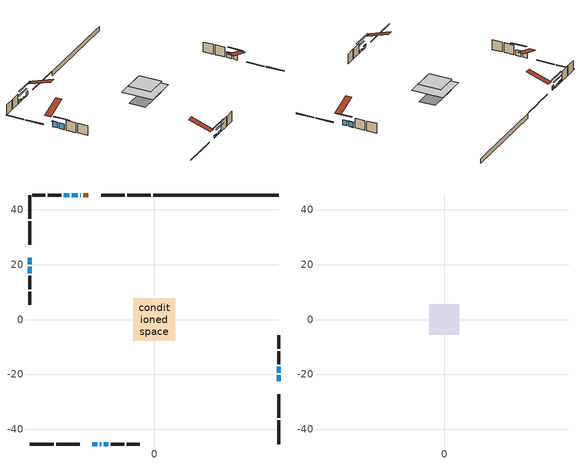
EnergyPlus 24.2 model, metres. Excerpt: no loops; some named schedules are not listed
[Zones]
conditioned space
 floor adiabatic (AdiabaticFloorConstruction): -7.67,-7.67 -7.67,7.67 7.67,7.67 7.67,-7.67 z3.18
 floor foundation (Slab1 construction): -7.54,-3.89 -7.54,3.89 7.54,3.89 7.54,-3.89 z-1.55
 wall outside (RimJoist1 construction): -1.21,45.44 -9.92,45.44 / -45.44,-45.44 -36.73,-45.44 / -45.44,45.44 -45.44,36.73 / 45.44,-45.44 45.44,-36.73 z0.74:1.04
 wall outside (RimJoist2 construction): -10.85,45.44 -19.42,45.44 / -35.8,-45.44 -27.23,-45.44 / -45.44,35.8 -45.44,27.23 / 45.44,-35.8 45.44,-27.23 z0.74:1.04
 wall outside (AdiabaticWallConstruction 1): -24.1,45.44 -25.84,45.44 z0.74:2.77
 wall outside (AdiabaticWallConstruction): 45.44,-22.55 45.44,-20.36 z0.74:3.29; -22.55,-45.44 -20.89,-45.44 z0.74:1.71; -45.44,22.55 -45.44,20.18 z0.74:3.5; -26.76,45.44 -27.06,45.44 z0.74:1.09; -19.96,-45.44 -19.37,-45.44 z0.74:1.08; -27.99,45.44 -30.07,45.44 z0.74:1.55; -18.44,-45.44 -16.74,-45.44 z0.74:1.73; -45.44,19.25 -45.44,16.82 z0.74:3.58; 45.44,-19.44 45.44,-17.31 z0.74:3.22; -31,45.44 -33.03,45.44 z0.74:1.53
 wall outside (Wall1 construction): -33.96,45.44 -38.79,45.44 / -15.81,-45.44 -10.99,-45.44 / -45.44,15.89 -45.44,11.07 / 45.44,-16.38 45.44,-11.55 z0.74:5.62
 wall outside (Wall2 construction): -39.72,45.44 -44.51,45.44 / -10.06,-45.44 -5.26,-45.44 / -45.44,10.14 -45.44,5.34 / 45.44,-10.62 45.44,-5.83 z0.74:5.62
 wall foundation (FoundationWall1 construction): -0.28,45.44,-1.55 -0.28,45.44,0.74 40.87,45.44,0.74 40.87,45.44,0.67 45.44,45.44,0.67 45.44,45.44,-1.55
 window (WindowConstruction): 45.44,-22.55 45.44,-20.36 z0.74:3.29
 window (WindowConstruction 6): -22.55,-45.44 -20.89,-45.44 z0.74:1.71
 window (WindowConstruction 7): -45.44,22.55 -45.44,20.18 z0.74:3.5
 window (WindowConstruction 8): -26.77,45.44 -27.06,45.44 z0.74:1.08
 window (WindowConstruction 9): -19.96,-45.44 -19.37,-45.44 z0.74:1.08
 window (WindowConstruction 1): -27.99,45.44 -30.07,45.44 z0.74:1.55
 window (WindowConstruction 2): -18.44,-45.44 -16.74,-45.44 z0.74:1.73
 window (WindowConstruction 3): -45.44,19.25 -45.44,16.82 z0.74:3.57
 window (WindowConstruction 4): 45.44,-19.44 45.44,-17.31 z0.74:3.22
 window (WindowConstruction 5): -31,45.44 -33.03,45.44 z0.74:1.53
 door (Door): -24.1,45.44 -25.84,45.44 z0.74:2.77
 ceiling adiabatic (AdiabaticFloorConstruction): 7.67,-7.67 7.67,7.67 -7.67,7.67 -7.67,-7.67 z3.18
attic - vented
 floor to conditioned space (Floor1 construction Reversed): -5.5,-5.5 -5.5,5.5 5.5,5.5 5.5,-5.5 z5.62
 roof outside (Roof1 construction): -23.17,45.44,5.62 -23.17,34.73,9.19 -20.35,34.73,9.19 -20.35,45.44,5.62; -23.48,-45.44,5.62 -23.48,-34.73,9.19 -26.3,-34.73,9.19 -26.3,-45.44,5.62; -45.44,23.48,5.62 -34.73,23.48,9.19 -34.73,26.3,9.19 -45.44,26.3,5.62; 45.44,-23.48,5.62 34.73,-23.48,9.19 34.73,-26.3,9.19 45.44,-26.3,5.62
shading: 45.44,-17.72 45.44,-25.19 45.85,-25.19 45.85,-17.72 z5.93; -20.69,-45.44 -22.75,-45.44 -22.75,-45.85 -20.69,-45.85 z1.91; -45.44,19.98 -45.44,22.75 -45.85,22.75 -45.85,19.98 z3.7; -32.14,45.44 -21.69,45.44 -21.69,45.85 -32.14,45.85 z6.16; -14.29,-45.44 -25.04,-45.44 -25.04,-45.85 -14.29,-45.85 z6.16; -32.71,45.44 -25.35,45.44 -25.35,45.85 -32.71,45.85 z4.19; -14.1,-45.44 -21.08,-45.44 -21.08,-45.85 -14.1,-45.85 z4.37; -45.44,14.18 -45.44,21.89 -45.85,21.89 -45.85,14.18 z6.21; 45.44,-17.11 45.44,-19.64 45.85,-19.64 45.85,-17.11 z3.42; -33.23,45.44 -30.8,45.44 -30.8,45.85 -33.23,45.85 z1.73
[Building]
Building 1: Terrain=Suburbs
[Site:Location]
Toronto Intl AP_ON: Latitude {deg}=43.68; Longitude {deg}=-79.63; Time Zone {hr}=-5; Elevation {m}=173; Keep Site Location Information=Yes
[Site:GroundTemperature:Shallow]
4.59119, 2.66285, 2.50842, 3.42352, 7.09712, 10.7536, 13.9236, 15.9317, 16.1023, 14.4691, 11.3799, 7.83558
[Site:WaterMainsTemperature]
Calculation Method=Schedule; Temperature Schedule=mains temperature schedule
[Material] Roughness=Rough; Thermal Absorptance=0.9
Name | Thickness {m} | Conductivity {W/m-K} | Density {kg/m3} | Specific Heat {J/kg-K} | Solar Absorptance | Visible Absorptance
asphalt or fiberglass shingles | 0.00635 | 0.162714 | 1121.4 | 1465.45 | 0.4 | 0.4
ceiling loosefill ins | 0.169333 | 0.0480833 | 16.02 | 1046.75 | 0.7 | 0.7
ceiling stud and cavity | 0.1397 | 0.14504 | 65.682 | 1177.47 | 0.7 | 0.7
concrete 4.0 in. | 0.1016 | 1.803125 | 2242.8 | 837.4 | 0.7 | 0.7
concrete 8.0 in. | 0.2032 | 1.803125 | 2242.8 | 837.4 | 0.7 | 0.7
door material | 0.04445 | 0.053851 | 512.64 | 1214.23 | 0.7 | 0.7
exterior vertical ins | 0.0457286 | 0.029427 | 32.04 | 1214.23 | 0.7 | 0.7
floor covering | 0.0127 | 0.0433444 | 54.468 | 1339.84 | 0.6 | 0.6
floor rigid ins; wall rigid ins 1 | 0.512978 | 0.029427 | 32.04 | 1214.23 | 0.7 | 0.7
floor stud and cavity | 0.1397 | 1.75129 | 37.0049 | 1207.88 | 0.7 | 0.7
furniture material conditioned space 1 | 0.1524 | 0.115458 | 640.8 | 1214.23 | 0.6 | 0.6
gypsum board | 0.0127 | 0.160291 | 801 | 837.4 | 0.6 | 0.6
gypsum board 1 | 0.0127 | 0.160291 | 801 | 837.4 | 0.7 | 0.7
osb sheathing 0.5 in. | 0.0127 | 0.115458 | 512.64 | 1214.23 | 0.7 | 0.7
osb sheathing 0.75 in. | 0.01905 | 0.115458 | 512.64 | 1214.23 | 0.7 | 0.7
osb sheathing 2.0 in. | 0.0508 | 0.115458 | 512.64 | 1214.23 | 0.7 | 0.7
rim joist rigid ins; wall rigid ins | 0.051816 | 0.029427 | 32.04 | 1214.23 | 0.7 | 0.7
rim joist stud and cavity | 0.0508 | 0.0451784 | 125.044 | 1163.47 | 0.6 | 0.6
rim joist stud and cavity 1 | 0.0508 | 0.0346513 | 125.044 | 1163.47 | 0.6 | 0.6
wall stud and cavity | 0.1397 | 0.157419 | 139.0536 | 1170.24 | 0.7 | 0.7
wall stud and cavity 1 | 0.1397 | 0.157732 | 139.0536 | 1170.24 | 0.7 | 0.7
wall stud and cavity 2 | 0.0889 | 0.380278 | 52.3479 | 1209.89 | 0.7 | 0.7
wall stud and cavity 3 | 0.0889 | 0.391764 | 83.0341 | 1211.67 | 0.7 | 0.7
wood siding | 0.0254 | 0.102417 | 544.68 | 1172.36 | 0.4 | 0.4
wood siding 1; wood siding 2; wood siding 3 | 0.0254 | 0.102417 | 544.68 | 1172.36 | 0.7 | 0.7
[WindowMaterial:SimpleGlazingSystem]
Name | U-Factor {W/m2-K} | Solar Heat Gain Coefficient
WindowMaterial | 2.8708 | 0.71
WindowMaterial 1 | 2.97414 | 0.61
WindowMaterial 2 | 2.95029 | 0.64
WindowMaterial 3 | 2.86512 | 0.72
WindowMaterial 4 | 2.8725 | 0.71
WindowMaterial 5 | 2.97754 | 0.61
WindowMaterial 6 | 2.95313 | 0.63
WindowMaterial 7 | 2.86682 | 0.71
WindowMaterial 8 | 3.07123 | 0.43
[Construction]
AdiabaticFloorConstruction: floor stud and cavity, floor rigid ins, osb sheathing 0.75 in., floor covering
AdiabaticWallConstruction: wood siding 2, wall rigid ins 1, wall stud and cavity 2, gypsum board
AdiabaticWallConstruction 1: wood siding 3, wall rigid ins 1, wall stud and cavity 2, gypsum board
Door: door material
Floor1 construction Reversed: gypsum board, ceiling stud and cavity, ceiling loosefill ins
FoundationWall1 construction: concrete 8.0 in., gypsum board 1
furniture construction conditioned space 1: furniture material conditioned space 1
PartitionWallConstruction: gypsum board, wall stud and cavity 3, gypsum board
RimJoist1 construction: wood siding 1, osb sheathing 2.0 in., rim joist stud and cavity
RimJoist2 construction: wood siding 1, rim joist rigid ins, osb sheathing 2.0 in., rim joist stud and cavity 1
Roof1 construction: asphalt or fiberglass shingles
Slab1 construction: concrete 4.0 in.
Wall1 construction: wood siding, wall rigid ins, osb sheathing 0.5 in., wall stud and cavity, gypsum board
Wall2 construction: wood siding, wall rigid ins, osb sheathing 0.5 in., wall stud and cavity 1, gypsum board
WindowConstruction: WindowMaterial
WindowConstruction 1: WindowMaterial 1
WindowConstruction 2: WindowMaterial 2
WindowConstruction 3: WindowMaterial 3
WindowConstruction 4: WindowMaterial 4
WindowConstruction 5: WindowMaterial 5
WindowConstruction 6: WindowMaterial 6
WindowConstruction 7: WindowMaterial 7
WindowConstruction 8; WindowConstruction 9: WindowMaterial 8
[Zone] Multiplier=1; Part of Total Floor Area=Yes
Name | Volume {m3}
attic - vented | 70.0542
conditioned space | 915.4
[Space]
Name | Zone | Volume {m3}
attic - vented 1 | attic - vented | 70.0542
conditioned space 1 | conditioned space | 915.4
[ZoneInfiltration:EffectiveLeakageArea]
infil attic - vented 1: Zone or Space=attic - vented 1; Schedule=Always On Discrete; Effective Air Leakage Area {cm2}=5002.35; Stack Coefficient=0.000248232; Wind Coefficient=1.06451e-05
[ZoneMixing]
whole house fan mix: Zone or Space=attic - vented; Schedule=Always On Continuous; Design Flow Rate Calculation Method=Flow/Zone; Design Flow Rate {m3/s}=0; Source Zone or Space=conditioned space
[SurfaceProperty:ExposedFoundationPerimeter]
Slab1: Exposed Perimeter Calculation Method=TotalExposedPerimeter; Total Exposed Perimeter {m}=45.721
[InternalMass] Zone or ZoneList=conditioned space; Space or SpaceList=conditioned space 1
Name | Construction | Surface Area {m2}
furniture mass conditioned space 1 | furniture construction conditioned space 1 | 141.176
partition wall mass | PartitionWallConstruction | 352.94
[Lights]
interior lighting: Zone or ZoneList or Space or SpaceList=conditioned space 1; Schedule=interior lighting schedule; Design Level Calculation Method=LightingLevel; Lighting Level {W}=343.2; Return Air Fraction=0; Fraction Radiant=0.6; Fraction Visible=0.2; Fraction Replaceable=1
[People]
occupants: Zone or ZoneList or Space or SpaceList=conditioned space 1; Number of People Schedule=occupants schedule; Number of People Calculation Method=People; Number of People=3; Fraction Radiant=0.314171; Sensible Heat Fraction=0.56303; Activity Level Schedule=occupants activity schedule; Carbon Dioxide Generation Rate {m3/s-W}=0; Enable ASHRAE 55 Comfort Warnings=No; Mean Radiant Temperature Calculation Type=EnclosureAveraged
[ElectricEquipment] Zone or ZoneList or Space or SpaceList=conditioned space 1; Design Level Calculation Method=EquipmentLevel
Name | Schedule | Design Level {W} | Fraction Latent | Fraction Radiant | Fraction Lost
clothes dryer | clothes dryer schedule | 140.772 | 0.015 | 0.081 | 0.85
clothes washer | clothes washer schedule | 32.1985 | 0.03 | 0.162 | 0.7
cooking range | cooking range schedule | 215.147 | 0.08 | 0.432 | 0.2
dishwasher | dishwasher schedule | 66.8632 | 0.3 | 0.18 | 0.4
fridge | fridge schedule | 72.9452 | 0 | 0.6 | 0
mech vent house fan | mech vent house fan schedule | 0 | 0 | 0 | 1
mech vent house fan cfis | mech vent house fan cfis schedule | 0 | 0 | 0 | 0
misc plug loads | misc plug loads schedule | 494.7 | 0.045 | 0.513 | 0.1
whole house fan | Always On Discrete | 0 | 0 | 0 | 1
[OtherEquipment] Zone or ZoneList or Space or SpaceList=conditioned space 1; Design Level Calculation Method=EquipmentLevel
Name | Fuel Type | Schedule | Design Level {W} | Fraction Latent | Fraction Radiant | Fraction Lost
clothes dryer 1 | Electricity | clothes dryer schedule | 0 | 0.015 | 0.081 | 0.85
cooking range 1 | Electricity | cooking range schedule | 0 | 0.08 | 0.432 | 0.2
general water use latent | None | general water use schedule | 62.594 | 1 | 0 | 0
general water use sensible | None | general water use schedule | -61.6891 | 0 | 0.6 | 0
mech vent house fan latent load | None | Always On Discrete | 0 | 1 | 0 | 0
mech vent house fan sensible load | None | Always On Discrete | 0 | 0 | 0 | 0
water heater energy adjustment1 | NaturalGas | Always On Discrete | 0.01 | 0 | 0 | 1
[ZoneInfiltration:DesignFlowRate] Zone or ZoneList or Space or SpaceList=conditioned space 1; Schedule=Always On Discrete; Design Flow Rate Calculation Method=Flow/Zone; Design Flow Rate {m3/s}=0
infil flow; natural vent flow; whole house fan flow
[AvailabilityManager:Scheduled]
central ac and furnace airloop Availability Manager: Schedule=Always On Discrete
[Foundation:Kiva]
Foundation Kiva 1: Initial Indoor Air Temperature {C}=18; Wall Height Above Grade {m}=0.739993; Wall Depth Below Slab {m}=0.2032; Custom Block Material Name 1=exterior vertical ins; Custom Block Depth 1 {m}=2.28999; Custom Block X Position 1 {m}=0.2159; Custom Block Z Position 1 {m}=0
[Foundation:Kiva:Settings]
Soil Conductivity {W/m-K}=0.849921; Soil Density {kg/m3}=1842.3; Soil Specific Heat {J/kg-K}=418.7; Ground Solar Absorptivity=0.9; Ground Thermal Absorptivity=0.9; Ground Surface Roughness {m}=0.03; Far-Field Width {m}=40; Deep-Ground Boundary Condition=ZeroFlux; Deep-Ground Depth {m}=40; Minimum Cell Dimension {m}=0.2; Maximum Cell Growth Coefficient=3; Simulation Timestep=Timestep
[Exterior:Lights]
exterior lighting: Schedule=exterior lighting schedule; Design Level {W}=75.6
[EnergyManagementSystem:GlobalVariable]
central_ac_and_furnace_airloop_Fan_RTF
infil_program_Qfan
infil_program_Qinf
natural_vent_program_Qnv
natural_vent_program_Qwhf
[EnergyManagementSystem:Sensor]
Name | Output:Variable or Output:Meter Index Key | Output:Variable or Output:Meter
airflow_gain | infil flow | Infiltration Sensible Heat Gain Energy
airflow_gain_1 | natural vent flow | Infiltration Sensible Heat Gain Energy
airflow_gain_2 | whole house fan flow | Infiltration Sensible Heat Gain Energy
airflow_loss | infil flow | Infiltration Sensible Heat Loss Energy
airflow_loss_1 | natural vent flow | Infiltration Sensible Heat Loss Energy
airflow_loss_2 | whole house fan flow | Infiltration Sensible Heat Loss Energy
clg_load_cond |  | Cooling:EnergyTransfer:Zone:CONDITIONED SPACE
clg_sp_s; clg_sp_s_1 | cooling setpoint | Schedule Value
clothes_dryer_exhaust_0_sch_s | clothes dryer exhaust 0 schedule | Schedule Value
cool_season | cooling season schedule | Schedule Value
htg_load_cond |  | Heating:EnergyTransfer:Zone:CONDITIONED SPACE
htg_sp_s; htg_sp_s_1 | heating setpoint | Schedule Value
ig_ee_conv | clothes dryer | Electric Equipment Convective Heating Energy
ig_ee_conv_2 | cooking range | Electric Equipment Convective Heating Energy
ig_ee_conv_4 | fridge | Electric Equipment Convective Heating Energy
ig_ee_conv_5 | misc plug loads | Electric Equipment Convective Heating Energy
ig_ee_conv_6 | whole house fan | Electric Equipment Convective Heating Energy
ig_ee_rad | clothes dryer | Electric Equipment Radiant Heating Energy
ig_ee_rad_2 | cooking range | Electric Equipment Radiant Heating Energy
ig_ee_rad_4 | fridge | Electric Equipment Radiant Heating Energy
ig_ee_rad_5 | misc plug loads | Electric Equipment Radiant Heating Energy
ig_ee_rad_6 | whole house fan | Electric Equipment Radiant Heating Energy
ig_lgt_conv | interior lighting | Lights Convective Heating Energy
ig_lgt_rad | interior lighting | Lights Radiant Heating Energy
ig_lgt_vis | interior lighting | Lights Visible Radiation Heating Energy
ig_oe_conv | clothes dryer 1 | Other Equipment Convective Heating Energy
ig_oe_conv_1 | cooking range 1 | Other Equipment Convective Heating Energy
ig_oe_conv_2 | general water use latent | Other Equipment Convective Heating Energy
ig_oe_conv_3 | general water use sensible | Other Equipment Convective Heating Energy
ig_oe_conv_4 | water heater energy adjustment1 | Other Equipment Convective Heating Energy
ig_oe_rad | clothes dryer 1 | Other Equipment Radiant Heating Energy
ig_oe_rad_1 | cooking range 1 | Other Equipment Radiant Heating Energy
ig_oe_rad_2 | general water use latent | Other Equipment Radiant Heating Energy
ig_oe_rad_3 | general water use sensible | Other Equipment Radiant Heating Energy
ig_oe_rad_4 | water heater energy adjustment1 | Other Equipment Radiant Heating Energy
ig_ppl_conv | occupants | People Convective Heating Energy
ig_ppl_rad | occupants | People Radiant Heating Energy
im_conv | furniture mass conditioned space 1 | Surface Inside Face Convection Heat Gain Energy
im_conv_1 | partition wall mass | Surface Inside Face Convection Heat Gain Energy
im_ig | furniture mass conditioned space 1 | Surface Inside Face Internal Gains Radiation Heat Gain Energy
im_ig_1 | partition wall mass | Surface Inside Face Internal Gains Radiation Heat Gain Energy
im_lgt | furniture mass conditioned space 1 | Surface Inside Face Lights Radiation Heat Gain Energy
im_lgt_1 | partition wall mass | Surface Inside Face Lights Radiation Heat Gain Energy
im_sol | furniture mass conditioned space 1 | Surface Inside Face Solar Radiation Heat Gain Energy
im_sol_1 | partition wall mass | Surface Inside Face Solar Radiation Heat Gain Energy
im_surf | furniture mass conditioned space 1 | Surface Inside Face Net Surface Thermal Radiation Heat Gain Energy
im_surf_1 | partition wall mass | Surface Inside Face Net Surface Thermal Radiation Heat Gain Energy
mv_conv | mech vent house fan | Electric Equipment Convective Heating Energy
mv_conv_1 | mech vent house fan cfis | Electric Equipment Convective Heating Energy
mv_conv_2 | mech vent house fan latent load | Other Equipment Convective Heating Energy
mv_conv_3 | mech vent house fan sensible load | Other Equipment Convective Heating Energy
mv_rad | mech vent house fan | Electric Equipment Radiant Heating Energy
mv_rad_1 | mech vent house fan cfis | Electric Equipment Radiant Heating Energy
mv_rad_2 | mech vent house fan latent load | Other Equipment Radiant Heating Energy
mv_rad_3 | mech vent house fan sensible load | Other Equipment Radiant Heating Energy
natural_vent_s | natural vent schedule | Schedule Value
out_pb_s |  | Site Outdoor Air Barometric Pressure
out_wt_s |  | Site Outdoor Air Humidity Ratio
site_vw_s |  | Site Wind Speed
ss_back_out | Window1 | Surface Window Shortwave from Zone Back Out Window Heat Transfer Rate
ss_back_out_1 | Window12 | Surface Window Shortwave from Zone Back Out Window Heat Transfer Rate
ss_back_out_2 | Window14 | Surface Window Shortwave from Zone Back Out Window Heat Transfer Rate
ss_back_out_3 | Window15 | Surface Window Shortwave from Zone Back Out Window Heat Transfer Rate
ss_back_out_4 | Window16 | Surface Window Shortwave from Zone Back Out Window Heat Transfer Rate
ss_back_out_5 | Window2 | Surface Window Shortwave from Zone Back Out Window Heat Transfer Rate
ss_back_out_6 | Window5 | Surface Window Shortwave from Zone Back Out Window Heat Transfer Rate
ss_back_out_7 | Window7 | Surface Window Shortwave from Zone Back Out Window Heat Transfer Rate
ss_back_out_8 | Window8 | Surface Window Shortwave from Zone Back Out Window Heat Transfer Rate
ss_back_out_9 | Window9 | Surface Window Shortwave from Zone Back Out Window Heat Transfer Rate
ss_conv | Door1 | Surface Inside Face Convection Heat Gain Energy
ss_conv_1 | Window1 | Surface Inside Face Convection Heat Gain Energy
ss_conv_10 | Window9 | Surface Inside Face Convection Heat Gain Energy
ss_conv_2 | Window12 | Surface Inside Face Convection Heat Gain Energy
ss_conv_3 | Window14 | Surface Inside Face Convection Heat Gain Energy
ss_conv_4 | Window15 | Surface Inside Face Convection Heat Gain Energy
ss_conv_5 | Window16 | Surface Inside Face Convection Heat Gain Energy
ss_conv_6 | Window2 | Surface Inside Face Convection Heat Gain Energy
ss_conv_7 | Window5 | Surface Inside Face Convection Heat Gain Energy
ss_conv_8 | Window7 | Surface Inside Face Convection Heat Gain Energy
ss_conv_9 | Window8 | Surface Inside Face Convection Heat Gain Energy
ss_ig | Door1 | Surface Inside Face Internal Gains Radiation Heat Gain Energy
ss_ig_1 | Window1 | Surface Inside Face Internal Gains Radiation Heat Gain Energy
ss_ig_10 | Window9 | Surface Inside Face Internal Gains Radiation Heat Gain Energy
ss_ig_2 | Window12 | Surface Inside Face Internal Gains Radiation Heat Gain Energy
ss_ig_3 | Window14 | Surface Inside Face Internal Gains Radiation Heat Gain Energy
ss_ig_4 | Window15 | Surface Inside Face Internal Gains Radiation Heat Gain Energy
ss_ig_5 | Window16 | Surface Inside Face Internal Gains Radiation Heat Gain Energy
ss_ig_6 | Window2 | Surface Inside Face Internal Gains Radiation Heat Gain Energy
ss_ig_7 | Window5 | Surface Inside Face Internal Gains Radiation Heat Gain Energy
ss_ig_8 | Window7 | Surface Inside Face Internal Gains Radiation Heat Gain Energy
ss_ig_9 | Window8 | Surface Inside Face Internal Gains Radiation Heat Gain Energy
ss_lgt | Door1 | Surface Inside Face Lights Radiation Heat Gain Energy
ss_sol | Door1 | Surface Inside Face Solar Radiation Heat Gain Energy
ss_surf | Door1 | Surface Inside Face Net Surface Thermal Radiation Heat Gain Energy
ss_surf_1 | Window1 | Surface Inside Face Net Surface Thermal Radiation Heat Gain Energy
ss_surf_10 | Window9 | Surface Inside Face Net Surface Thermal Radiation Heat Gain Energy
ss_surf_2 | Window12 | Surface Inside Face Net Surface Thermal Radiation Heat Gain Energy
ss_surf_3 | Window14 | Surface Inside Face Net Surface Thermal Radiation Heat Gain Energy
ss_surf_4 | Window15 | Surface Inside Face Net Surface Thermal Radiation Heat Gain Energy
ss_surf_5 | Window16 | Surface Inside Face Net Surface Thermal Radiation Heat Gain Energy
ss_surf_6 | Window2 | Surface Inside Face Net Surface Thermal Radiation Heat Gain Energy
ss_surf_7 | Window5 | Surface Inside Face Net Surface Thermal Radiation Heat Gain Energy
ss_surf_8 | Window7 | Surface Inside Face Net Surface Thermal Radiation Heat Gain Energy
ss_surf_9 | Window8 | Surface Inside Face Net Surface Thermal Radiation Heat Gain Energy
ss_trans_in | Window1 | Surface Window Transmitted Solar Radiation Rate
ss_trans_in_1 | Window12 | Surface Window Transmitted Solar Radiation Rate
ss_trans_in_2 | Window14 | Surface Window Transmitted Solar Radiation Rate
ss_trans_in_3 | Window15 | Surface Window Transmitted Solar Radiation Rate
ss_trans_in_4 | Window16 | Surface Window Transmitted Solar Radiation Rate
ss_trans_in_5 | Window2 | Surface Window Transmitted Solar Radiation Rate
ss_trans_in_6 | Window5 | Surface Window Transmitted Solar Radiation Rate
ss_trans_in_7 | Window7 | Surface Window Transmitted Solar Radiation Rate
ss_trans_in_8 | Window8 | Surface Window Transmitted Solar Radiation Rate
ss_trans_in_9 | Window9 | Surface Window Transmitted Solar Radiation Rate
ss_trans_out | Window1 | Surface Inside Face Initial Transmitted Diffuse Transmitted Out Window Solar Radiation Rate
ss_trans_out_1 | Window12 | Surface Inside Face Initial Transmitted Diffuse Transmitted Out Window Solar Radiation Rate
ss_trans_out_2 | Window14 | Surface Inside Face Initial Transmitted Diffuse Transmitted Out Window Solar Radiation Rate
ss_trans_out_3 | Window15 | Surface Inside Face Initial Transmitted Diffuse Transmitted Out Window Solar Radiation Rate
ss_trans_out_4 | Window16 | Surface Inside Face Initial Transmitted Diffuse Transmitted Out Window Solar Radiation Rate
ss_trans_out_5 | Window2 | Surface Inside Face Initial Transmitted Diffuse Transmitted Out Window Solar Radiation Rate
ss_trans_out_6 | Window5 | Surface Inside Face Initial Transmitted Diffuse Transmitted Out Window Solar Radiation Rate
ss_trans_out_7 | Window7 | Surface Inside Face Initial Transmitted Diffuse Transmitted Out Window Solar Radiation Rate
ss_trans_out_8 | Window8 | Surface Inside Face Initial Transmitted Diffuse Transmitted Out Window Solar Radiation Rate
ss_trans_out_9 | Window9 | Surface Inside Face Initial Transmitted Diffuse Transmitted Out Window Solar Radiation Rate
s_conv | Floor1 | Surface Inside Face Convection Heat Gain Energy
s_conv_1 | FoundationWall1 | Surface Inside Face Convection Heat Gain Energy
s_conv_10 | RimJoist2:270 | Surface Inside Face Convection Heat Gain Energy
s_conv_11 | RimJoist2:90 | Surface Inside Face Convection Heat Gain Energy
s_conv_12 | Slab1 | Surface Inside Face Convection Heat Gain Energy
s_conv_13 | Wall1:0 | Surface Inside Face Convection Heat Gain Energy
s_conv_14 | Wall1:180 | Surface Inside Face Convection Heat Gain Energy
s_conv_15 | Wall1:270 | Surface Inside Face Convection Heat Gain Energy
s_conv_16 | Wall1:90 | Surface Inside Face Convection Heat Gain Energy
s_conv_17 | Wall2:0 | Surface Inside Face Convection Heat Gain Energy
s_conv_18 | Wall2:180 | Surface Inside Face Convection Heat Gain Energy
s_conv_19 | Wall2:270 | Surface Inside Face Convection Heat Gain Energy
s_conv_2 | inferred conditioned ceiling | Surface Inside Face Convection Heat Gain Energy
s_conv_20 | Wall2:90 | Surface Inside Face Convection Heat Gain Energy
s_conv_3 | inferred conditioned floor | Surface Inside Face Convection Heat Gain Energy
s_conv_4 | RimJoist1:0 | Surface Inside Face Convection Heat Gain Energy
s_conv_5 | RimJoist1:180 | Surface Inside Face Convection Heat Gain Energy
s_conv_6 | RimJoist1:270 | Surface Inside Face Convection Heat Gain Energy
s_conv_7 | RimJoist1:90 | Surface Inside Face Convection Heat Gain Energy
s_conv_8 | RimJoist2:0 | Surface Inside Face Convection Heat Gain Energy
s_conv_9 | RimJoist2:180 | Surface Inside Face Convection Heat Gain Energy
s_ig | Floor1 | Surface Inside Face Internal Gains Radiation Heat Gain Energy
s_ig_1 | FoundationWall1 | Surface Inside Face Internal Gains Radiation Heat Gain Energy
s_ig_10 | RimJoist2:270 | Surface Inside Face Internal Gains Radiation Heat Gain Energy
s_ig_11 | RimJoist2:90 | Surface Inside Face Internal Gains Radiation Heat Gain Energy
s_ig_12 | Slab1 | Surface Inside Face Internal Gains Radiation Heat Gain Energy
s_ig_13 | Wall1:0 | Surface Inside Face Internal Gains Radiation Heat Gain Energy
s_ig_14 | Wall1:180 | Surface Inside Face Internal Gains Radiation Heat Gain Energy
s_ig_15 | Wall1:270 | Surface Inside Face Internal Gains Radiation Heat Gain Energy
s_ig_16 | Wall1:90 | Surface Inside Face Internal Gains Radiation Heat Gain Energy
s_ig_17 | Wall2:0 | Surface Inside Face Internal Gains Radiation Heat Gain Energy
s_ig_18 | Wall2:180 | Surface Inside Face Internal Gains Radiation Heat Gain Energy
s_ig_19 | Wall2:270 | Surface Inside Face Internal Gains Radiation Heat Gain Energy
s_ig_2 | inferred conditioned ceiling | Surface Inside Face Internal Gains Radiation Heat Gain Energy
s_ig_20 | Wall2:90 | Surface Inside Face Internal Gains Radiation Heat Gain Energy
s_ig_3 | inferred conditioned floor | Surface Inside Face Internal Gains Radiation Heat Gain Energy
s_ig_4 | RimJoist1:0 | Surface Inside Face Internal Gains Radiation Heat Gain Energy
s_ig_5 | RimJoist1:180 | Surface Inside Face Internal Gains Radiation Heat Gain Energy
s_ig_6 | RimJoist1:270 | Surface Inside Face Internal Gains Radiation Heat Gain Energy
